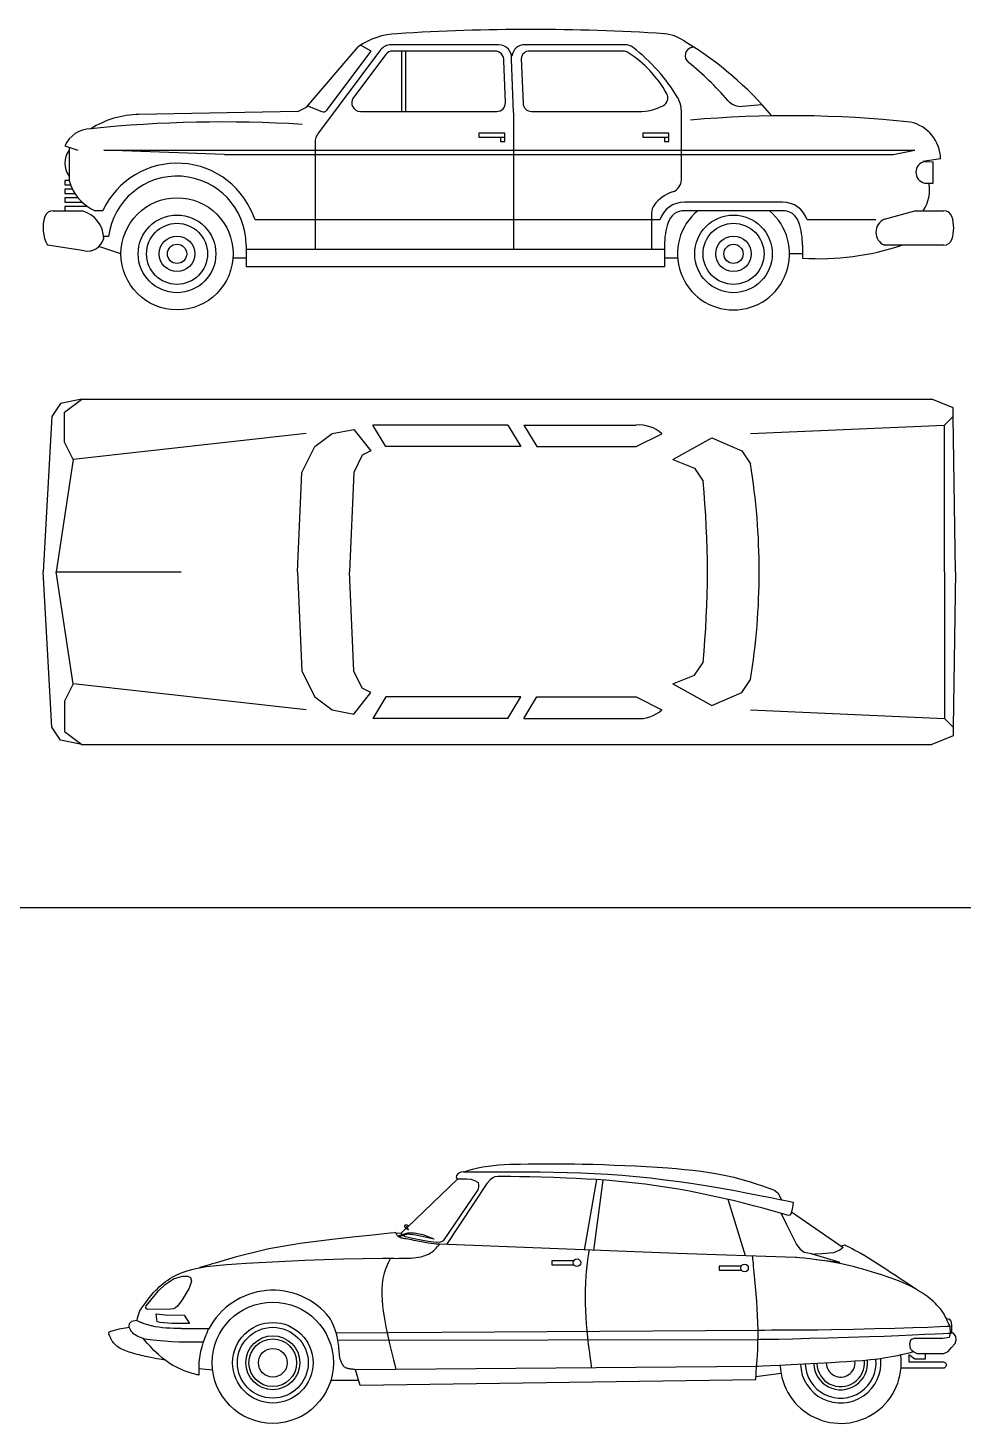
# Model space of a CAD drawing. Header units: millimetres. Extents: x 1343 to 64046, y 44602 to 77982.
# Drawn here: x 42150 to 47656, y 61485 to 69719 of the extents above; entities that cross this region are included whole.
import ezdxf

# ---------------------------------------------------------------- set-up
doc = ezdxf.new("R2010")
doc.units = ezdxf.units.MM
doc.layers.add('www.cad-blocks.net', color=7, linetype='Continuous')

# ---------------------------------------------------------------- blocks, each defined once
blk = doc.blocks.new('A$C66155B21')
for p, q in [((1550.7, 1193.8), (1855.5, 1549.4)), ((1987.3, 1530.4), (1621.8, 1043.1)), ((1670.6, 1175.5), (1932.6, 1522.5)), ((2018.1, 1503.7), (1827.6, 1249.7)), ((1932.6, 1522.5), (1869.7, 1558.9)), ((2682.5, 1560.9), (2048.3, 1560.9)), ((2661.6, 1524), (2058.7, 1524)), ((2109.5, 1524), (2109.5, 1168.4)), ((2134.9, 1524), (2134.9, 1168.4)), ((3427.1, 1560.9), (2836.1, 1560.9)), ((3415.8, 1524), (2865.6, 1524)), ((3821.3, 1546.3), (3829.2, 1547.9)), ((2722.2, 1221.3), (2712, 1466.9)), ((2769.9, 1163), (2758.1, 1475.3)), ((2815.2, 1479.5), (2826.1, 1217.1)), ((1499.9, 1168.4), (564.5, 1151.2)), ((1499.9, 1168.4), (1550.7, 1193.8)), ((1556.8, 1200.9), (1640.9, 1167.2)), ((1868.2, 1168.4), (2671.5, 1168.4)), ((2769.9, 1163), (2769.9, 355.6)), ((2876.8, 1168.4), (3506.5, 1168.4)), ((3758.4, 766.7), (3758.4, 1171.2)), ((4118.2, 1198.6), (4232.4, 1209)), ((2566.7, 1041.4), (2566.7, 1016)), ((2719.1, 1041.4), (2566.7, 1041.4)), ((2566.7, 1016), (2719.1, 1016)), ((2693.7, 1016), (2693.7, 990.6)), ((2693.7, 990.6), (2719.1, 990.6)), ((2719.1, 990.6), (2719.1, 1041.4)), ((3684.3, 1041.4), (3531.9, 1041.4)), ((3531.9, 1041.4), (3531.9, 1016)), ((3531.9, 1016), (3684.3, 1016)), ((3658.9, 1016), (3658.9, 990.6)), ((3658.9, 990.6), (3684.3, 990.6)), ((3684.3, 990.6), (3684.3, 1041.4)), ((128.3, 965.2), (204.5, 939.8)), ((153.7, 952.7), (153.7, 762)), ((356.9, 939.8), (5132.1, 939.8)), ((1068.1, 914.4), (356.9, 939.8)), ((1068.1, 914.4), (5005.1, 914.4)), ((1601.5, 982.1), (1601.5, 355.6)), ((5005.1, 914.4), (5132.1, 939.8)), ((5284.5, 889), (5180.4, 873.4)), ((5190, 873.8), (5240.2, 871)), ((5240.8, 746.8), (5240.2, 871)), ((153.7, 762), (128.3, 762)), ((128.3, 762), (128.3, 736.6)), ((5190, 746.8), (5240.8, 746.8)), ((128.3, 736.6), (161.5, 736.6)), ((128.3, 711.2), (128.3, 685.8)), ((172.2, 711.2), (128.3, 711.2)), ((128.3, 685.8), (186.3, 685.8)), ((204.5, 660.4), (128.3, 660.4)), ((128.3, 660.4), (128.3, 635)), ((59.2, 584.2), (229.9, 584.2)), ((128.3, 635), (228.1, 635)), ((128.3, 609.6), (128.3, 584.2)), ((259.6, 609.6), (128.3, 609.6)), ((351, 584.2), (306.1, 584.2)), ((4354.1, 635), (3776.5, 635)), ((4354.1, 584.2), (3776.5, 584.2)), ((4954.3, 533.4), (5132.1, 584.2)), ((5132.1, 584.2), (5302.9, 584.2)), ((3631.5, 529.5), (1247.9, 529.5)), ((3582.7, 570.7), (3582.7, 355.6)), ((4903.5, 529.5), (4499.1, 529.5)), ((385.5, 432), (356.6, 432)), ((244.1, 347.6), (26.7, 381)), ((458.5, 330.2), (328.6, 373.5)), ((1195.1, 381), (1195.1, 254)), ((3658.9, 355.6), (1195.1, 355.6)), ((3658.9, 381), (3658.9, 254)), ((4471.7, 330.2), (4395.5, 330.2)), ((4471.7, 381), (4471.7, 304.8)), ((5302.9, 381), (4954.3, 381)), ((1195.1, 304.8), (1118.9, 304.8)), ((3658.9, 254), (1195.1, 254)), ((3736.1, 304.8), (3658.9, 304.8))]:
    blk.add_line(p, q)
for centre, radius in [((788.7, 330.2), 330.2), ((788.7, 330.2), 228.6), ((788.7, 330.2), 179.6), ((4065.3, 330.2), 228.6), ((4065.3, 330.2), 179.6), ((788.7, 330.2), 104.7), ((4065.3, 330.2), 104.7), ((788.7, 330.2), 56.8), ((4065.3, 330.2), 56.8)]:
    blk.add_circle(centre, radius)
for centre, radius, start, end in [((2871.5, -10515.6), 12166.7, 86.28936, 93.71064), ((2098.9, 1200.2), 425.7, 91.99249, 124.87741), ((3636, 1384.3), 242.4, 51.81172, 84.58546), ((2740.3, -156.6), 2022.7, 39.95053, 58.87172), ((2048.3, 1484.7), 76.2, 90, 143.1301), ((2058.7, 1473.2), 50.8, 90, 143.1301), ((2661.6, 1473.2), 50.8, 352.87498, 90), ((2682.5, 1484.7), 76.2, 352.87498, 90), ((2836.1, 1484.7), 76.2, 90, 172.87498), ((2865.6, 1473.2), 50.8, 90, 172.87498), ((3415.8, 1473.2), 50.8, 57.40503, 90), ((3427.1, 1484.7), 76.2, 52.28404, 90), ((3074.7, 939.8), 683.9, 29.10366, 57.40503), ((2817, 695.8), 1073.5, 31.06934, 52.28404), ((3831.3, 1496.5), 50.8, 101.30993, 231.39268), ((2701.7, 81.9), 1759.5, 40.87468, 51.39268), ((1868.2, 1219.2), 50.8, 143.1301, 270), ((3627.9, 1247.7), 50.8, 298.65699, 29.10366), ((3606, 1171.2), 152.4, 0, 31.06934), ((1650.4, 1190.8), 25.4, 248.19859, 322.94846), ((2671.5, 1219.2), 50.8, 270, 2.38594), ((2876.8, 1219.2), 50.8, 182.38594, 270), ((3515.6, 1453.2), 285, 268.17591, 298.65699), ((4109, 1299.8), 101.6, 220.87468, 275.19443), ((578.5, 585.2), 566.2, 91.41545, 121.72752), ((1058.3, -6529.4), 7635.9, 86.49356, 95.84472), ((4398.8, -5655.1), 6798.1, 84.02307, 94.95794), ((5057.4, 884.3), 227.2, 1.18038, 77.45806), ((285.5, 894.5), 172.4, 91.59649, 155.78364), ((1703.1, 982.1), 101.6, 143.1301, 180), ((255.3, 863.6), 127, 143.1301, 216.8699), ((788.7, 381), 482.6, 17.92021, 155.09894), ((5204.3, 810.3), 65.1, 102.74311, 257.25689), ((407.7, 825.5), 261.8, 194.03624, 247.16635), ((788.7, 381), 406.4, 0, 172.78659), ((3682.2, 766.7), 76.2, 288.37698, 0), ((5006.3, 704), 213.4, 325.85657, 11.56792), ((3776.5, 482.6), 223.1, 108.37698, 143.17017), ((59.2, 533.4), 50.8, 90, 160.73668), ((184, 417.1), 173.2, 0.9615, 74.63154), ((3658.9, 570.7), 76.2, 143.17017, 180), ((3776.5, 482.6), 152.4, 90, 162.07979), ((3776.5, 482.6), 101.6, 90, 162.07979), ((4065.3, 330.2), 330.2, 129.71514, 50.28486), ((4354.1, 482.6), 152.4, 17.92021, 90), ((4354.1, 482.6), 101.6, 17.92021, 90), ((5302.9, 533.4), 50.8, 19.26332, 90), ((204.5, 482.6), 204.8, 160.73668, 209.74488), ((4090.7, 381), 431.8, 162.07979, 180), ((4039.9, 381), 431.8, 0, 17.92021), ((4986.1, 457.2), 82.6, 112.61986, 247.38014), ((5157.5, 482.6), 204.8, 340.73668, 19.26332), ((259.5, 448), 101.6, 261.25384, 344.04781), ((5302.9, 431.8), 50.8, 270, 340.73668), ((4568.8, 1837.8), 1536.1, 266.37527, 288.48754)]:
    blk.add_arc(centre, radius, start, end)
blk = doc.blocks.new('A$C185203B4')
for p, q in [((101.6, 2006.6), (50.8, 1930.4)), ((228.6, 2032), (101.6, 2006.6)), ((127, 1955.8), (228.6, 2032)), ((228.6, 2032), (5232.4, 2032)), ((5359.4, 1981.2), (5232.4, 2032)), ((5359.4, 1930.4), (5359.4, 1981.2)), ((50.8, 1930.4), (0, 1016)), ((127, 1778), (127, 1955.8)), ((5308.6, 1879.6), (5359.4, 1930.4)), ((5372.5, 1016), (5359.4, 1930.4)), ((1549.4, 1828.8), (177.8, 1676.4)), ((1600.2, 1752.6), (1701.8, 1828.8)), ((1701.8, 1828.8), (1828.8, 1854.2)), ((1828.8, 1854.2), (1930.4, 1727.2)), ((2018, 1752.6), (1941.8, 1879.6)), ((2737.2, 1879.6), (1941.8, 1879.6)), ((2737.2, 1879.6), (2813.4, 1752.6)), ((2831, 1879.4), (2907.2, 1752.4)), ((2831, 1879.4), (3491.4, 1879.4)), ((3491.4, 1752.4), (3643.8, 1828.6)), ((4165.6, 1828.8), (5308.6, 1879.6)), ((5308.6, 1016), (5308.6, 1879.6)), ((177.8, 1676.4), (127, 1778)), ((1524, 1600.2), (1600.2, 1752.6)), ((2813.4, 1752.6), (2018, 1752.6)), ((2907.2, 1752.4), (3491.4, 1752.4)), ((3708.4, 1676.4), (3937, 1803.4)), ((3937, 1803.4), (4114.8, 1727.2)), ((177.8, 1676.4), (76.2, 1016)), ((1879.6, 1701.8), (1828.8, 1600.2)), ((1930.4, 1727.2), (1879.6, 1701.8)), ((3708.4, 1676.4), (3835.4, 1625.6)), ((4114.8, 1727.2), (4165.6, 1651)), ((1498.6, 1016), (1524, 1600.2)), ((1828.8, 1600.2), (1803.4, 1016)), ((3835.4, 1625.6), (3886.2, 1549.4)), ((50.8, 101.6), (0, 1016)), ((76.2, 1016), (812.8, 1016)), ((177.8, 355.6), (76.2, 1016)), ((1498.6, 1016), (1524, 431.8)), ((1828.8, 431.8), (1803.4, 1016)), ((5308.6, 1016), (5308.6, 152.4)), ((5372.5, 1016), (5359.4, 101.6)), ((1524, 431.8), (1600.2, 279.4)), ((1879.6, 330.2), (1828.8, 431.8)), ((3835.4, 406.4), (3886.2, 482.6)), ((177.8, 355.6), (127, 254)), ((1549.4, 203.2), (177.8, 355.6)), ((1930.4, 304.8), (1879.6, 330.2)), ((3708.4, 355.6), (3835.4, 406.4)), ((3708.4, 355.6), (3937, 228.6)), ((4114.8, 304.8), (4165.6, 381)), ((127, 254), (127, 76.2)), ((1600.2, 279.4), (1701.8, 203.2)), ((1828.8, 177.8), (1930.4, 304.8)), ((2018, 279.4), (1941.8, 152.4)), ((2813.4, 279.4), (2018, 279.4)), ((2737.2, 152.4), (2813.4, 279.4)), ((2831, 152.6), (2907.2, 279.6)), ((2907.2, 279.6), (3491.4, 279.6)), ((3491.4, 279.6), (3643.8, 203.4)), ((3937, 228.6), (4114.8, 304.8)), ((1701.8, 203.2), (1828.8, 177.8)), ((4165.6, 203.2), (5308.6, 152.4)), ((101.6, 25.4), (50.8, 101.6)), ((2737.2, 152.4), (1941.8, 152.4)), ((2831, 152.6), (3491.4, 152.6)), ((5308.6, 152.4), (5359.4, 101.6)), ((5359.4, 101.6), (5359.4, 50.8)), ((228.6, 0), (101.6, 25.4)), ((127, 76.2), (228.6, 0)), ((228.6, 0), (5232.4, 0)), ((5359.4, 50.8), (5232.4, 0))]:
    blk.add_line(p, q)
for centre, radius, start, end in [((3509.3, 1679.2), 200.9, 48.00172, 95.12839), ((222.3, 1016), 3994.2, 350.85216, 9.14784), ((-1701.8, 1016), 5613.4, 354.54738, 5.45262), ((3509.3, 352.8), 200.9, 264.87161, 311.99828)]:
    blk.add_arc(centre, radius, start, end)
blk = doc.blocks.new('A$C477A5805')
at = {"linetype": 'Continuous'}
for p, q in [((2093.9, 1481.1), (2099, 1482.8)), ((2099, 1482.8), (2107.1, 1485.3)), ((2107.1, 1485.3), (2117.6, 1488.5)), ((2117.6, 1488.5), (2130.1, 1492.1)), ((2130.1, 1492.1), (2144, 1496)), ((2144, 1496), (2159, 1499.8)), ((2159, 1499.8), (2174.6, 1503.5)), ((2174.6, 1503.5), (2205.7, 1509.6)), ((2205.7, 1509.6), (2236.9, 1514.5)), ((2236.9, 1514.5), (2268.4, 1518.3)), ((2268.4, 1518.3), (2299.9, 1521.1)), ((2299.9, 1521.1), (2331.6, 1523.2)), ((2331.6, 1523.2), (2363.3, 1524.7)), ((2363.3, 1524.7), (2395.1, 1525.7)), ((2395.1, 1525.7), (2426.8, 1526.4)), ((2426.8, 1526.4), (2472.1, 1527.2)), ((2472.1, 1527.2), (2517.4, 1527.8)), ((2517.4, 1527.8), (2562.7, 1528.2)), ((2562.7, 1528.2), (2608, 1528.4)), ((2608, 1528.4), (2653.3, 1528.3)), ((2653.3, 1528.3), (2698.6, 1528)), ((2698.6, 1528), (2743.9, 1527.3)), ((2743.9, 1527.3), (2789.2, 1526.4)), ((2789.2, 1526.4), (2852.3, 1524.8)), ((2852.3, 1524.8), (2915.4, 1522.9)), ((2915.4, 1522.9), (2978.5, 1520.7)), ((2978.5, 1520.7), (3041.6, 1518.2)), ((3041.6, 1518.2), (3104.7, 1515.3)), ((3104.7, 1515.3), (3167.7, 1511.9)), ((3167.7, 1511.9), (3230.7, 1508)), ((3230.7, 1508), (3293.7, 1503.5)), ((3293.7, 1503.5), (3342.9, 1499.5)), ((3342.9, 1499.5), (3392, 1495)), ((3392, 1495), (3441, 1489.9)), ((3441, 1489.9), (3489.9, 1483.9)), ((3489.9, 1483.9), (3538.7, 1476.9)), ((1759.9, 1153.8), (2057, 1440.1)), ((2228.3, 1411.1), (1990.3, 1052.4)), ((2049.2, 1458.5), (2048.5, 1446.5)), ((2048.5, 1446.5), (2057, 1440.1)), ((2060.5, 1470.5), (2049.2, 1458.5)), ((2057, 1440.1), (2110, 1439.4)), ((2074.7, 1479), (2060.5, 1470.5)), ((2092, 1480.5), (2074.7, 1479)), ((2092, 1480.5), (2093.9, 1481.1)), ((2092, 1480.5), (2096.8, 1480.5)), ((2096.8, 1480.5), (2110.2, 1480.5)), ((2110, 1439.4), (2134.8, 1438)), ((2110.2, 1480.5), (2131, 1480.5)), ((2131, 1480.5), (2158, 1480.5)), ((2134.8, 1438), (2156.8, 1430.2)), ((2156.8, 1430.2), (2176.6, 1418.2)), ((2158, 1480.5), (2189.9, 1480.5)), ((2176.6, 1418.2), (2179.4, 1406.8)), ((2179.4, 1406.8), (2179.4, 1389.8)), ((2189.9, 1480.5), (2225.5, 1480.5)), ((2225.5, 1480.5), (2263.7, 1480.5)), ((2248.1, 1433.7), (2228.3, 1411.1)), ((2263, 1444.3), (2248.1, 1433.7)), ((2276.4, 1451.4), (2263, 1444.3)), ((2263.7, 1480.5), (2303, 1480.5)), ((2293.8, 1453), (2276.4, 1451.4)), ((2302.9, 1452.9), (2293.8, 1453)), ((2328.5, 1452.7), (2302.9, 1452.9)), ((2303, 1480.5), (2382.8, 1480.6)), ((2368.3, 1452.2), (2328.5, 1452.7)), ((2420, 1451.4), (2368.3, 1452.2)), ((2382.8, 1480.6), (2462.5, 1480.5)), ((2481.1, 1450.2), (2420, 1451.4)), ((2462.5, 1480.5), (2542.2, 1480)), ((2549.3, 1448.6), (2481.1, 1450.2)), ((2542.2, 1480), (2622, 1479)), ((2622.2, 1446.5), (2549.3, 1448.6)), ((2622, 1479), (2701.7, 1477.3)), ((2697.5, 1443.8), (2622.2, 1446.5)), ((2755.5, 1441.3), (2697.5, 1443.8)), ((2701.7, 1477.3), (2781.3, 1474.8)), ((2813.6, 1438.3), (2755.5, 1441.3)), ((2781.3, 1474.8), (2861, 1471.4)), ((2803.1, 1020.4), (2875.4, 1434.5)), ((2871.6, 1434.8), (2813.6, 1438.3)), ((2858, 1018.2), (2912.8, 1431.9)), ((2861, 1471.4), (2940.5, 1466.8)), ((2929.5, 1430.6), (2871.6, 1434.8)), ((2987.4, 1425.9), (2929.5, 1430.6)), ((2940.5, 1466.8), (3024.7, 1460.6)), ((3045.3, 1420.4), (2987.4, 1425.9)), ((3024.7, 1460.6), (3108.7, 1453)), ((3103, 1414.1), (3045.3, 1420.4)), ((3160.7, 1407.1), (3103, 1414.1)), ((3108.7, 1453), (3192.6, 1444.3)), ((3226, 1398.2), (3160.7, 1407.1)), ((3192.6, 1444.3), (3276.4, 1434.3)), ((3276.4, 1434.3), (3360.1, 1423.3)), ((3360.1, 1423.3), (3443.6, 1411.2)), ((3443.6, 1411.2), (3527, 1398.1)), ((3538.7, 1476.9), (3587.2, 1468.8)), ((3587.2, 1468.8), (3635.5, 1459.4)), ((3635.5, 1459.4), (3683.6, 1448.4)), ((3683.6, 1448.4), (3729.6, 1436.3)), ((3729.6, 1436.3), (3773.9, 1423.4)), ((3773.9, 1423.4), (3815, 1410.4)), ((3815, 1410.4), (3851.6, 1398)), ((2175.2, 1375), (1971.3, 1074.8)), ((2179.4, 1389.8), (2175.2, 1375)), ((3291.2, 1388.4), (3226, 1398.2)), ((3356.2, 1377.6), (3291.2, 1388.4)), ((3421.1, 1365.9), (3356.2, 1377.6)), ((3485.8, 1353.4), (3421.1, 1365.9)), ((3550.4, 1340), (3485.8, 1353.4)), ((3527, 1398.1), (3610.2, 1384.2)), ((3614.8, 1325.8), (3550.4, 1340)), ((3610.2, 1384.2), (3689.2, 1370.2)), ((3679, 1310.8), (3614.8, 1325.8)), ((3752.4, 985.7), (3649.9, 1317.7)), ((3689.2, 1370.2), (3765.5, 1355.9)), ((3765.5, 1355.9), (3836.8, 1342)), ((3836.8, 1342), (3900.6, 1329.2)), ((3851.6, 1398), (3882.5, 1387.1)), ((3882.5, 1387.1), (3906.1, 1378.4)), ((3900.6, 1329.2), (3954.5, 1318.1)), ((3906.1, 1378.4), (3921.3, 1372.6)), ((3921.3, 1372.6), (3926.7, 1370.4)), ((3924.8, 1371.2), (3943.3, 1354.9)), ((3943.3, 1354.9), (3959.7, 1322.3)), ((3954.5, 1318.1), (3996, 1309.4)), ((3959.7, 1322.3), (3963.1, 1316.4)), ((3740, 1295.8), (3679, 1310.8)), ((3799, 1280.6), (3740, 1295.8)), ((3854.1, 1266), (3799, 1280.6)), ((3903.3, 1252.5), (3854.1, 1266)), ((3944.8, 1240.9), (3903.3, 1252.5)), ((3976.8, 1231.8), (3944.8, 1240.9)), ((3961.2, 1236.2), (3993.4, 1169.9)), ((3996, 1309.4), (4022.7, 1303.7)), ((4020.6, 1237.4), (4013, 1225.4)), ((4029.3, 1271.1), (4020.6, 1237.4)), ((4022.4, 1244.3), (4327.6, 1036)), ((4022.7, 1303.7), (4032.1, 1301.6)), ((4032.1, 1301.6), (4029.3, 1271.1)), ((1745, 1154.9), (1746.4, 1166.2)), ((1767.2, 1137.8), (1745, 1154.9)), ((1758.5, 1166.4), (1746.4, 1166.2)), ((1767.2, 1137.8), (1756.8, 1160.7)), ((1768.4, 1162), (1758.5, 1166.4)), ((3997.4, 1225.8), (3976.8, 1231.8)), ((3993.4, 1169.9), (4052.2, 1052.3)), ((4004.6, 1223.7), (3997.4, 1225.8)), ((4013, 1225.4), (4004.6, 1223.7)), ((1270.2, 1076), (1223.6, 1070.3)), ((1316.9, 1081.5), (1270.2, 1076)), ((1387, 1089.6), (1316.9, 1081.5)), ((1454.9, 1097.3), (1387, 1089.6)), ((1518.5, 1104.3), (1454.9, 1097.3)), ((1575.4, 1110.4), (1518.5, 1104.3)), ((1623.5, 1115.5), (1575.4, 1110.4)), ((1660.6, 1119.4), (1623.5, 1115.5)), ((1684.5, 1121.9), (1660.6, 1119.4)), ((1693, 1122.8), (1684.5, 1121.9)), ((1693.1, 1122.3), (1693, 1122.8)), ((1693.5, 1121), (1693.1, 1122.3)), ((1694.2, 1119.1), (1693.5, 1121)), ((1695.1, 1116.6), (1694.2, 1119.1)), ((1724.9, 1120.1), (1694.5, 1118)), ((1696.4, 1113.7), (1695.1, 1116.6)), ((1697.9, 1110.6), (1696.4, 1113.7)), ((1699.9, 1107.5), (1697.9, 1110.6)), ((1702.2, 1104.4), (1699.9, 1107.5)), ((1706.9, 1099.7), (1702.2, 1104.4)), ((1761.7, 1120.2), (1704.9, 1101.5)), ((1712.4, 1096), (1706.9, 1099.7)), ((1761.7, 1113.1), (1710.3, 1097.3)), ((1718.4, 1093.1), (1712.4, 1096)), ((1724.8, 1091), (1718.4, 1093.1)), ((1731.6, 1089.4), (1724.8, 1091)), ((1724.9, 1120.1), (1753.9, 1148)), ((1729.8, 1109.7), (1724.9, 1120.1)), ((1738.6, 1088.1), (1731.6, 1089.4)), ((1747.6, 1097.5), (1735.5, 1105)), ((1745.6, 1087.1), (1738.6, 1088.1)), ((1752.6, 1086.1), (1745.6, 1087.1)), ((1801.4, 1086.1), (1747.6, 1097.5)), ((1764.2, 1084.2), (1752.6, 1086.1)), ((1799.7, 1120.2), (1761.7, 1120.2)), ((1811.2, 1107.6), (1761.7, 1113.1)), ((1775.6, 1082), (1764.2, 1084.2)), ((1787.1, 1079.7), (1775.6, 1082)), ((1798.5, 1077.3), (1787.1, 1079.7)), ((1810, 1074.8), (1798.5, 1077.3)), ((1853.9, 1109.7), (1799.7, 1120.2)), ((1883.5, 1070.6), (1801.4, 1086.1)), ((1821.4, 1072.4), (1810, 1074.8)), ((1918.4, 1083.8), (1811.2, 1107.6)), ((1832.9, 1070), (1821.4, 1072.4)), ((1918.4, 1083.8), (1853.9, 1109.7)), ((1930.9, 1064.2), (1883.5, 1070.6)), ((1971.3, 1074.8), (1956.4, 1067)), ((786.3, 988.4), (746.8, 977.8)), ((825.9, 998.7), (786.3, 988.4)), ((865.6, 1008.5), (825.9, 998.7)), ((905.4, 1017.7), (865.6, 1008.5)), ((945.4, 1026.5), (905.4, 1017.7)), ((991.4, 1035.6), (945.4, 1026.5)), ((1037.6, 1043.9), (991.4, 1035.6)), ((1084, 1051.3), (1037.6, 1043.9)), ((1130.4, 1058.1), (1084, 1051.3)), ((1177, 1064.4), (1130.4, 1058.1)), ((1223.6, 1070.3), (1177, 1064.4)), ((1844.3, 1067.7), (1832.9, 1070)), ((1863.9, 1064.3), (1844.3, 1067.7)), ((1882.9, 1061.5), (1863.9, 1064.3)), ((1865.1, 988.1), (1873.3, 991.3)), ((1873.3, 991.3), (1881.3, 994.9)), ((1881.3, 994.9), (1889.1, 998.8)), ((1900.7, 1059.1), (1882.9, 1061.5)), ((1889.1, 998.8), (1896.6, 1003.3)), ((1896.6, 1003.3), (1904, 1008.1)), ((1916.7, 1057.2), (1900.7, 1059.1)), ((1904, 1008.1), (1913.6, 1015.5)), ((1913.6, 1015.5), (1922.4, 1023.2)), ((1930.2, 1055.7), (1916.7, 1057.2)), ((1922.4, 1023.2), (1930.2, 1030.9)), ((1940.7, 1054.7), (1930.2, 1055.7)), ((1930.2, 1030.9), (1936.9, 1038.1)), ((1956.4, 1067), (1930.9, 1064.2)), ((1936.9, 1038.1), (1942.3, 1044.4)), ((1947.5, 1054.2), (1940.7, 1054.7)), ((1942.3, 1044.4), (1946.4, 1049.4)), ((1946.4, 1049.4), (1949, 1052.8)), ((1949.8, 1054), (1947.5, 1054.2)), ((1949, 1052.8), (1949.8, 1054)), ((3348.7, 998.9), (1949.8, 1054)), ((2827.1, 999.1), (2823.8, 975.9)), ((2829.5, 1014.1), (2827.1, 999.1)), ((2830.4, 1019.3), (2829.5, 1014.1)), ((4045.9, 976), (3348.7, 998.9)), ((4052.2, 1052.3), (4074, 1025.1)), ((4074, 1025.1), (4096.8, 1007.7)), ((4096.8, 1007.7), (4162.1, 996.8)), ((4129.5, 1002.2), (4307, 949.4)), ((4200.2, 997.9), (4162.1, 996.8)), ((4269.9, 1003.3), (4200.2, 997.9)), ((4306.9, 1018.5), (4269.9, 1003.3)), ((4327.6, 1036), (4306.9, 1018.5)), ((4334.9, 1049.4), (4317.4, 1042.9)), ((4337.1, 1048.3), (4334.9, 1049.4)), ((4343.3, 1045.3), (4337.1, 1048.3)), ((4352.9, 1040.5), (4343.3, 1045.3)), ((4365.3, 1034.2), (4352.9, 1040.5)), ((4379.9, 1026.7), (4365.3, 1034.2)), ((4396.2, 1018.1), (4379.9, 1026.7)), ((4413.5, 1008.8), (4396.2, 1018.1)), ((4431.2, 998.9), (4413.5, 1008.8)), ((4453.5, 986), (4431.2, 998.9)), ((469.1, 899.3), (491.6, 905.8)), ((491.6, 905.8), (514.3, 911.5)), ((514.3, 911.5), (537.2, 916.4)), ((537.2, 916.4), (557, 920)), ((539.2, 917), (537.2, 916.4)), ((545, 918.8), (539.2, 917)), ((554.1, 921.5), (545, 918.8)), ((565.8, 925), (554.1, 921.5)), ((557, 920), (577, 923.2)), ((579.7, 929.2), (565.8, 925)), ((577, 923.2), (597, 925.9)), ((595.2, 933.8), (579.7, 929.2)), ((611.8, 938.8), (595.2, 933.8)), ((597, 925.9), (617.1, 928.1)), ((628.9, 943.9), (611.8, 938.8)), ((617.1, 928.1), (637.2, 930.1)), ((668.1, 955.5), (628.9, 943.9)), ((637.2, 930.1), (657.3, 931.8)), ((657.3, 931.8), (677.5, 933.3)), ((707.5, 966.8), (668.1, 955.5)), ((677.5, 933.3), (697.7, 934.7)), ((697.7, 934.7), (812.3, 942.1)), ((746.8, 977.8), (707.5, 966.8)), ((812.3, 942.1), (926.9, 948.9)), ((926.9, 948.9), (1041.5, 955)), ((1041.5, 955), (1156.1, 960.3)), ((1156.1, 960.3), (1270.8, 964.7)), ((1270.8, 964.7), (1385.5, 968.1)), ((1385.5, 968.1), (1500.2, 970.3)), ((1500.2, 970.3), (1615, 971.4)), ((1615, 971.4), (1628.8, 971.4)), ((1628.8, 971.4), (1642.5, 971.4)), ((1635.6, 917), (1629.6, 901.1)), ((1641.7, 931.8), (1635.6, 917)), ((1647.6, 944.9), (1641.7, 931.8)), ((1642.5, 971.4), (1656.3, 971.4)), ((1652.8, 955.8), (1647.6, 944.9)), ((1657, 964.2), (1652.8, 955.8)), ((1656.3, 971.4), (1670.1, 971.4)), ((1659.8, 969.5), (1657, 964.2)), ((1660.9, 971.4), (1659.8, 969.5)), ((1670.1, 971.4), (1683.8, 971.4)), ((1683.8, 971.4), (1697.6, 971.3)), ((1697.6, 971.3), (1711.3, 971.4)), ((1711.3, 971.4), (1725.1, 971.4)), ((1725.1, 971.4), (1739.5, 971.5)), ((1739.5, 971.5), (1754, 971.7)), ((1754, 971.7), (1768.4, 972.1)), ((1768.4, 972.1), (1782.8, 972.8)), ((1782.8, 972.8), (1797.2, 973.9)), ((1797.2, 973.9), (1811.5, 975.5)), ((1811.5, 975.5), (1825.7, 977.7)), ((1825.7, 977.7), (1839.8, 980.6)), ((1839.8, 980.6), (1848.3, 982.8)), ((1848.3, 982.8), (1856.8, 985.2)), ((1856.8, 985.2), (1865.1, 988.1)), ((2739.9, 956.5), (2610.6, 956.5)), ((2610.6, 956.5), (2610.6, 933.3)), ((2610.6, 933.3), (2741, 933.3)), ((2815.8, 910.2), (2812.1, 870.3)), ((2819.9, 945.8), (2815.8, 910.2)), ((2823.8, 975.9), (2819.9, 945.8)), ((3726.5, 925.2), (3597.2, 925.2)), ((3597.2, 925.2), (3597.2, 902)), ((3793.8, 982.2), (3793.6, 984.3)), ((3794.4, 976.1), (3793.8, 982.2)), ((3795.3, 966.7), (3794.4, 976.1)), ((3796.5, 954.5), (3795.3, 966.7)), ((3797.9, 940), (3796.5, 954.5)), ((3799.5, 923.9), (3797.9, 940)), ((3801.1, 906.7), (3799.5, 923.9)), ((3802.8, 888.9), (3801.1, 906.7)), ((4052.1, 975.6), (4045.9, 976)), ((4069.4, 974.3), (4052.1, 975.6)), ((4096.3, 971.9), (4069.4, 974.3)), ((4131.1, 968.4), (4096.3, 971.9)), ((4172.2, 963.5), (4131.1, 968.4)), ((4168.5, 963.9), (4307, 949.4)), ((4217.9, 957.1), (4172.2, 963.5)), ((4266.5, 949.1), (4217.9, 957.1)), ((4316.5, 939.3), (4266.5, 949.1)), ((4342, 933.6), (4316.5, 939.3)), ((4367.4, 927.4), (4342, 933.6)), ((4392.8, 920.9), (4367.4, 927.4)), ((4418, 914), (4392.8, 920.9)), ((4443.1, 906.8), (4418, 914)), ((4468.2, 899.4), (4443.1, 906.8)), ((4475.5, 972.7), (4453.5, 986)), ((4497.4, 959.1), (4475.5, 972.7)), ((4519.2, 945.3), (4497.4, 959.1)), ((4540.8, 931.2), (4519.2, 945.3)), ((4562.4, 917.1), (4540.8, 931.2)), ((4583.9, 903), (4562.4, 917.1)), ((311.8, 814.4), (324, 824.6)), ((324, 824.6), (336.5, 834.3)), ((335.3, 818), (383.3, 850.5)), ((336.5, 834.3), (349.5, 843.5)), ((349.5, 843.5), (362.9, 852.2)), ((362.9, 852.2), (383.1, 863.8)), ((383.1, 863.8), (403.9, 874.2)), ((383.3, 850.5), (437.4, 866.1)), ((403.9, 874.2), (425.2, 883.6)), ((425.2, 883.6), (447, 891.9)), ((437.4, 866.1), (468.7, 867.3)), ((447, 891.9), (469.1, 899.3)), ((468.7, 867.3), (484.3, 858.9)), ((489.1, 837.2), (475.9, 795.2)), ((484.3, 858.9), (489.1, 837.2)), ((1616.6, 852.9), (1611.8, 821.2)), ((1624.2, 884.3), (1616.6, 852.9)), ((1629.6, 901.1), (1624.2, 884.3)), ((2809.2, 827.6), (2807.5, 783.4)), ((2812.1, 870.3), (2809.2, 827.6)), ((3597.2, 902), (3727.6, 902)), ((3806.8, 846.5), (3802.8, 888.9)), ((3810.7, 804.1), (3806.8, 846.5)), ((4493.3, 891.9), (4468.2, 899.4)), ((4518.3, 884.3), (4493.3, 891.9)), ((4541.1, 877.3), (4518.3, 884.3)), ((4563.8, 870.1), (4541.1, 877.3)), ((4586.4, 862.7), (4563.8, 870.1)), ((4605.5, 888.9), (4583.9, 903)), ((4608.9, 855), (4586.4, 862.7)), ((4634.4, 870), (4605.5, 888.9)), ((4631.2, 847), (4608.9, 855)), ((4653.4, 838.5), (4631.2, 847)), ((4662.4, 851.7), (4634.4, 870)), ((4675.4, 829.6), (4653.4, 838.5)), ((4688.5, 834.5), (4662.4, 851.7)), ((4697.2, 820.1), (4675.4, 829.6)), ((4712, 819.2), (4688.5, 834.5)), ((223.5, 691.8), (294.4, 779.6)), ((234.3, 730.8), (249.8, 750.2)), ((249.8, 750.2), (266.6, 769.6)), ((266.6, 769.6), (277.4, 781.3)), ((277.4, 781.3), (288.5, 792.7)), ((288.5, 792.7), (300, 803.8)), ((294.4, 779.6), (335.3, 818)), ((300, 803.8), (311.8, 814.4)), ((475.9, 795.2), (435, 726.7)), ((1611.8, 821.2), (1609.6, 789.1)), ((1609.6, 789.1), (1609.6, 756.9)), ((1609.6, 756.9), (1611.4, 724.5)), ((2807.5, 783.4), (2807.2, 743.7)), ((2807.2, 743.7), (2807.8, 704.1)), ((3814.5, 761.7), (3810.7, 804.1)), ((3817.9, 719.3), (3814.5, 761.7)), ((4716.1, 811.1), (4697.2, 820.1)), ((4731.8, 806.2), (4712, 819.2)), ((4734.8, 801.6), (4716.1, 811.1)), ((4747, 796.2), (4731.8, 806.2)), ((4753.1, 791.6), (4734.8, 801.6)), ((4756.9, 789.7), (4747, 796.2)), ((4771.1, 781), (4753.1, 791.6)), ((4760.3, 787.4), (4756.9, 789.7)), ((4788.7, 769.8), (4771.1, 781)), ((4806, 758.1), (4788.7, 769.8)), ((4822.9, 745.8), (4806, 758.1)), ((4839.4, 732.9), (4822.9, 745.8)), ((184, 659.5), (169.4, 619.7)), ((184, 659.5), (185.7, 662.2)), ((185.7, 662.2), (190.4, 669.5)), ((190.4, 669.5), (198, 680.8)), ((198, 680.8), (208.1, 695.3)), ((208.1, 695.3), (220.2, 712.2)), ((219.9, 681), (223.5, 691.8)), ((224.7, 673.8), (219.9, 681)), ((220.2, 712.2), (234.3, 730.8)), ((231.9, 670.2), (224.7, 673.8)), ((365.1, 672.6), (231.9, 670.2)), ((382.8, 675.1), (365.1, 672.6)), ((395.4, 679.8), (382.8, 675.1)), ((406.2, 689.4), (395.4, 679.8)), ((435, 726.7), (406.2, 689.4)), ((1611.4, 724.5), (1614.7, 692.1)), ((1614.7, 692.1), (1619.1, 659.7)), ((1619.1, 659.7), (1624.2, 627.4)), ((2807.8, 704.1), (2809.2, 664.5)), ((2809.2, 664.5), (2811.4, 624.9)), ((3820.8, 676.9), (3817.9, 719.3)), ((3823.2, 634.4), (3820.8, 676.9)), ((4849.7, 724.3), (4839.4, 732.9)), ((4859.8, 715.4), (4849.7, 724.3)), ((4869.6, 706.2), (4859.8, 715.4)), ((4879.1, 696.7), (4869.6, 706.2)), ((4888.2, 686.8), (4879.1, 696.7)), ((4896.9, 676.5), (4888.2, 686.8)), ((4905.1, 665.9), (4896.9, 676.5)), ((4912.8, 654.9), (4905.1, 665.9)), ((122.6, 586.1), (121.4, 570.5)), ((137, 600.5), (122.6, 586.1)), ((167, 605.3), (137, 600.5)), ((169.4, 619.7), (167, 605.3)), ((167, 605.3), (188.6, 595.3)), ((189.1, 595.1), (188.6, 595.3)), ((190.5, 594.5), (189.1, 595.1)), ((192.8, 593.5), (190.5, 594.5)), ((195.7, 592.3), (192.8, 593.5)), ((199.2, 590.9), (195.7, 592.3)), ((203, 589.4), (199.2, 590.9)), ((207.2, 587.8), (203, 589.4)), ((211.5, 586.1), (207.2, 587.8)), ((232.5, 579.2), (211.5, 586.1)), ((253.8, 573.4), (232.5, 579.2)), ((288.4, 598.1), (282.4, 643.8)), ((282.4, 643.8), (334.1, 639)), ((302.8, 594.5), (288.4, 598.1)), ((373.7, 588.5), (302.8, 594.5)), ((334.1, 639), (447, 637.8)), ((478.3, 587.3), (373.7, 588.5)), ((447, 637.8), (478.3, 587.3)), ((1305.1, 618.3), (1304, 620.1)), ((1308, 612.9), (1305.1, 618.3)), ((1312.4, 604.6), (1308, 612.9)), ((1317.9, 593.7), (1312.4, 604.6)), ((1323.9, 580.7), (1317.9, 593.7)), ((1330.2, 565.9), (1323.9, 580.7)), ((1624.2, 627.4), (1634.6, 569.1)), ((2811.4, 624.9), (2814.2, 585.3)), ((2814.2, 585.3), (2817.6, 545.8)), ((3824.9, 592), (3823.2, 634.4)), ((3825.8, 549.4), (3824.9, 592)), ((4920.9, 642), (4912.8, 654.9)), ((4928.1, 629), (4920.9, 642)), ((4934.4, 616.7), (4928.1, 629)), ((4939.7, 605.4), (4934.4, 616.7)), ((4954.4, 611.9), (4934.6, 616.2)), ((4943.9, 595.8), (4939.7, 605.4)), ((4946.9, 588.2), (4943.9, 595.8)), ((4948.8, 583.3), (4946.9, 588.2)), ((4949.5, 581.6), (4948.8, 583.3)), ((4949.5, 581.6), (4954.4, 571.8)), ((4961.8, 601.5), (4954.4, 611.9)), ((4966.2, 580.7), (4961.8, 601.5)), ((4966.2, 531), (4966.2, 580.7)), ((12, 540.4), (0, 534.4)), ((0, 534.4), (3.6, 522.4)), ((3.7, 522.3), (3.6, 522.4)), ((3.8, 522), (3.7, 522.3)), ((4.1, 521.5), (3.8, 522)), ((4.4, 520.9), (4.1, 521.5)), ((4.7, 520.2), (4.4, 520.9)), ((5.1, 519.4), (4.7, 520.2)), ((5.6, 518.5), (5.1, 519.4)), ((6, 517.6), (5.6, 518.5)), ((8, 513.4), (6, 517.6)), ((10, 509.1), (8, 513.4)), ((12, 504.8), (10, 509.1)), ((63.7, 554.9), (12, 540.4)), ((14, 500.5), (12, 504.8)), ((16, 496.3), (14, 500.5)), ((18.1, 492.1), (16, 496.3)), ((123.7, 563.7), (63.7, 554.9)), ((121.5, 569.9), (121.4, 570.5)), ((122.1, 568.3), (121.5, 569.9)), ((122.9, 565.8), (122.1, 568.3)), ((124.1, 562.6), (122.9, 565.8)), ((125.6, 558.9), (124.1, 562.6)), ((127.5, 554.9), (125.6, 558.9)), ((129.7, 550.7), (127.5, 554.9)), ((132.2, 546.4), (129.7, 550.7)), ((135.8, 541.3), (132.2, 546.4)), ((139.7, 536.6), (135.8, 541.3)), ((144, 532.1), (139.7, 536.6)), ((148.7, 527.9), (144, 532.1)), ((153.5, 524), (148.7, 527.9)), ((158.7, 520.4), (153.5, 524)), ((164, 517.1), (158.7, 520.4)), ((169.4, 514), (164, 517.1)), ((176.2, 510.6), (169.4, 514)), ((182.8, 507.6), (176.2, 510.6)), ((189.1, 505), (182.8, 507.6)), ((194.9, 502.9), (189.1, 505)), ((199.8, 501.2), (194.9, 502.9)), ((203.6, 500), (199.8, 501.2)), ((206.1, 499.2), (203.6, 500)), ((206.9, 499), (206.1, 499.2)), ((206.9, 499), (209.7, 498.6)), ((209.7, 495.4), (206.9, 499)), ((209.7, 498.6), (217.5, 497.5)), ((217.7, 485.5), (209.7, 495.4)), ((217.5, 497.5), (229.7, 495.9)), ((229.7, 495.9), (245.6, 494)), ((275.4, 568.9), (253.8, 573.4)), ((297.3, 565.3), (275.4, 568.9)), ((319.3, 562.7), (297.3, 565.3)), ((341.4, 560.7), (319.3, 562.7)), ((363.6, 559.4), (341.4, 560.7)), ((385.8, 558.6), (363.6, 559.4)), ((391.6, 558.5), (385.8, 558.6)), ((397.3, 558.4), (391.6, 558.5)), ((403, 558.3), (397.3, 558.4)), ((408.7, 558.2), (403, 558.3)), ((414.4, 558.1), (408.7, 558.2)), ((420.1, 558.1), (414.4, 558.1)), ((425.7, 558.1), (420.1, 558.1)), ((431.3, 558.1), (425.7, 558.1)), ((431.3, 558.1), (592.1, 558.1)), ((559.2, 474.2), (566.9, 496.6)), ((566.9, 496.6), (574.4, 516.5)), ((574.4, 516.5), (581.1, 533.2)), ((581.1, 533.2), (586.6, 546)), ((586.6, 546), (590.2, 554.2)), ((590.2, 554.2), (591.6, 557.1)), ((1336.3, 549.9), (1330.2, 565.9)), ((1341.8, 533.1), (1336.3, 549.9)), ((1341.8, 533.1), (3825.8, 549.4)), ((1344.9, 521.9), (1341.8, 533.1)), ((1347.7, 510.5), (1344.9, 521.9)), ((1350, 499.1), (1347.7, 510.5)), ((1352.1, 487.6), (1350, 499.1)), ((1351.7, 490.3), (3825.4, 494.5)), ((1634.6, 569.1), (1646, 512.9)), ((1646, 512.9), (1657.5, 460.5)), ((2817.6, 545.8), (2821.5, 506.3)), ((2821.5, 506.3), (2825.9, 466.9)), ((3824.8, 470.2), (3825.7, 509.2)), ((3825.4, 494.5), (3840.1, 494.7)), ((3825.7, 509.2), (3825.8, 549.4)), ((3825.8, 549.4), (3835.5, 549.4)), ((3835.5, 549.4), (3862.9, 549.5)), ((3840.1, 494.7), (3881.6, 495.4)), ((3862.9, 549.5), (3905.5, 549.6)), ((3881.6, 495.4), (3946.1, 496.6)), ((3905.5, 549.6), (3960.8, 549.8)), ((3946.1, 496.6), (4029.7, 498.3)), ((3960.8, 549.8), (4026.2, 550.1)), ((4026.2, 550.1), (4099.1, 550.7)), ((4029.7, 498.3), (4128.7, 500.6)), ((4099.1, 550.7), (4177.2, 551.4)), ((4128.7, 500.6), (4239.1, 503.4)), ((4177.2, 551.4), (4257.8, 552.5)), ((4239.1, 503.4), (4357.2, 506.8)), ((4257.8, 552.5), (4387.7, 554.8)), ((4357.2, 506.8), (4479.1, 510.9)), ((4387.7, 554.8), (4513.6, 557.7)), ((4479.1, 510.9), (4568, 514.2)), ((4513.6, 557.7), (4631.3, 560.9)), ((4568, 514.2), (4654.2, 517.8)), ((4631.3, 560.9), (4736.7, 564.1)), ((4654.2, 517.8), (4734.7, 521.2)), ((4723.3, 490.5), (4732.1, 496.7)), ((4732.1, 496.7), (4743.4, 499)), ((4734.7, 521.2), (4806.9, 524.5)), ((4736.7, 564.1), (4825.8, 567.1)), ((4912.8, 499), (4743.4, 499)), ((4806.9, 524.5), (4867.9, 527.4)), ((4825.8, 567.1), (4894.5, 569.5)), ((4867.9, 527.4), (4914.9, 529.6)), ((4894.5, 569.5), (4938.7, 571.2)), ((4951.4, 505), (4912.8, 499)), ((4914.9, 529.6), (4945.1, 531.2)), ((4938.7, 571.2), (4954.4, 571.8)), ((4945.1, 531.2), (4955.8, 531.7)), ((4955.8, 531.7), (4951.4, 505)), ((4954.4, 571.8), (4955.8, 531.7)), ((4976.6, 530.2), (4955.8, 531.7)), ((4990, 510.9), (4976.6, 530.2)), ((4991.5, 491.6), (4990, 510.9)), ((20.4, 488), (18.1, 492.1)), ((22.8, 484), (20.4, 488)), ((26.1, 479.1), (22.8, 484)), ((29.6, 474.4), (26.1, 479.1)), ((33.4, 469.9), (29.6, 474.4)), ((37.4, 465.5), (33.4, 469.9)), ((41.6, 461.4), (37.4, 465.5)), ((46, 457.5), (41.6, 461.4)), ((50.5, 453.8), (46, 457.5)), ((55.3, 450.3), (50.5, 453.8)), ((64.1, 444.6), (55.3, 450.3)), ((73.2, 439.4), (64.1, 444.6)), ((82.6, 434.7), (73.2, 439.4)), ((92.2, 430.5), (82.6, 434.7)), ((102, 426.6), (92.2, 430.5)), ((112, 423.1), (102, 426.6)), ((122.1, 419.8), (112, 423.1)), ((132.2, 416.7), (122.1, 419.8)), ((144.4, 413.1), (132.2, 416.7)), ((156.6, 409.6), (144.4, 413.1)), ((230.4, 470.4), (217.7, 485.5)), ((247.5, 451.5), (230.4, 470.4)), ((245.6, 494), (264.3, 491.7)), ((268.3, 429.9), (247.5, 451.5)), ((264.3, 491.7), (285.2, 489.5)), ((292.5, 406.9), (268.3, 429.9)), ((285.2, 489.5), (307.6, 487.2)), ((307.6, 487.2), (330.8, 485.2)), ((330.8, 485.2), (373.5, 482.4)), ((373.5, 482.4), (414.8, 480.7)), ((414.8, 480.7), (453.6, 479.8)), ((453.6, 479.8), (488.3, 479.6)), ((488.3, 479.6), (517.7, 479.7)), ((517.7, 479.7), (540.3, 480.1)), ((540.3, 480.1), (554.9, 480.5)), ((540.3, 399.2), (542.7, 411.9)), ((542.7, 411.9), (545.4, 424.6)), ((545.4, 424.6), (551.9, 450)), ((551.9, 450), (559.2, 474.2)), ((554.9, 480.5), (560.1, 480.6)), ((560.1, 480.6), (561.3, 480.5)), ((1353.9, 476.1), (1352.1, 487.6)), ((1355.4, 464.5), (1353.9, 476.1)), ((1356.6, 452.9), (1355.4, 464.5)), ((1357.6, 441.3), (1356.6, 452.9)), ((1358.5, 430.8), (1357.6, 441.3)), ((1359.3, 420.2), (1358.5, 430.8)), ((1360.3, 409.7), (1359.3, 420.2)), ((1657.5, 460.5), (1668.4, 413.6)), ((1668.4, 413.6), (1678.1, 374.2)), ((2825.9, 466.9), (2829, 440.6)), ((2829, 440.6), (2832.1, 415.2)), ((2832.1, 415.2), (2835.2, 391.5)), ((3821.6, 401.2), (3823.3, 433.8)), ((3823.3, 433.8), (3824.8, 470.2)), ((4721.2, 415.4), (4706, 411.6)), ((4723.3, 490.5), (4716.7, 467.8)), ((4716.7, 467.8), (4721.2, 441.1)), ((4721.2, 441.1), (4730.1, 430.7)), ((4732.9, 418.3), (4721.2, 415.4)), ((4730.1, 430.7), (4743.1, 421)), ((4740.4, 420.3), (4732.9, 418.3)), ((4743.1, 421), (4740.4, 420.3)), ((4743.1, 421), (4759.8, 411.4)), ((4920.2, 411.4), (4944, 423.3)), ((4944, 423.3), (4964.8, 447)), ((4964.8, 447), (4985.5, 470.8)), ((4985.5, 470.8), (4991.5, 491.6)), ((168.9, 406.3), (156.6, 409.6)), ((181.2, 403), (168.9, 406.3)), ((193.5, 399.9), (181.2, 403)), ((205.9, 396.9), (193.5, 399.9)), ((218.3, 394.1), (205.9, 396.9)), ((230.7, 391.4), (218.3, 394.1)), ((250, 387.5), (230.7, 391.4)), ((268.7, 383.8), (250, 387.5)), ((286.2, 380.6), (268.7, 383.8)), ((301.9, 377.7), (286.2, 380.6)), ((319.6, 383.6), (292.5, 406.9)), ((315.1, 375.4), (301.9, 377.7)), ((325.4, 373.6), (315.1, 375.4)), ((349.1, 361.4), (319.6, 383.6)), ((332, 372.5), (325.4, 373.6)), ((334.3, 372.1), (332, 372.5)), ((364.6, 351.1), (349.1, 361.4)), ((380.4, 341.5), (364.6, 351.1)), ((396.6, 332.5), (380.4, 341.5)), ((413.1, 324.1), (396.6, 332.5)), ((533.8, 321.8), (534, 334.8)), ((534, 334.8), (534.6, 347.7)), ((534.6, 347.7), (535.5, 360.6)), ((535.5, 360.6), (536.7, 373.5)), ((536.7, 373.5), (538.3, 386.4)), ((538.3, 386.4), (540.3, 399.2)), ((1361.6, 399.3), (1360.3, 409.7)), ((1363.2, 389), (1361.6, 399.3)), ((1365.4, 378.8), (1363.2, 389)), ((1368.3, 368.8), (1365.4, 378.8)), ((1371.9, 359), (1368.3, 368.8)), ((1374.2, 353.8), (1371.9, 359)), ((1376.9, 348.8), (1374.2, 353.8)), ((1379.9, 344.1), (1376.9, 348.8)), ((1383.3, 339.6), (1379.9, 344.1)), ((1387, 335.5), (1383.3, 339.6)), ((1391, 331.8), (1387, 335.5)), ((1395.5, 328.5), (1391, 331.8)), ((3816.6, 333.9), (1454.5, 315.5)), ((1678.1, 374.2), (1686, 343.8)), ((1686, 343.8), (1691.2, 324.3)), ((2835.2, 391.5), (2838.1, 370.2)), ((2838.1, 370.2), (2840.5, 352.2)), ((2840.5, 352.2), (2842.5, 338.4)), ((2842.5, 338.4), (2843.8, 329.5)), ((2843.8, 329.5), (2844.2, 326.3)), ((3812, 255.9), (3816.6, 333.9)), ((3816.6, 333.9), (3817, 338.7)), ((3826.5, 334.4), (3816.6, 333.9)), ((3817, 338.7), (3818.2, 352.4)), ((3818.2, 352.4), (3819.8, 373.6)), ((3819.8, 373.6), (3821.6, 401.2)), ((3854.4, 335.8), (3826.5, 334.4)), ((3897.9, 338), (3854.4, 335.8)), ((3954.2, 340.9), (3897.9, 338)), ((4020.8, 344.3), (3954.2, 340.9)), ((4095.2, 348.2), (4020.8, 344.3)), ((4174.8, 352.4), (4095.2, 348.2)), ((4256.9, 356.8), (4174.8, 352.4)), ((4303, 359.4), (4256.9, 356.8)), ((4349.1, 362.1), (4303, 359.4)), ((4395.1, 365.2), (4349.1, 362.1)), ((4441.1, 369), (4395.1, 365.2)), ((4487, 373.5), (4441.1, 369)), ((4532.8, 378.9), (4487, 373.5)), ((4578.4, 385.6), (4532.8, 378.9)), ((4623.8, 393.5), (4578.4, 385.6)), ((4646.2, 398), (4623.8, 393.5)), ((4667.8, 402.7), (4646.2, 398)), ((4688, 407.3), (4667.8, 402.7)), ((4706, 411.6), (4688, 407.3)), ((4749.4, 378.7), (4713.7, 404)), ((4713.7, 404), (4713.7, 362.4)), ((4713.7, 362.4), (4915.7, 362.4)), ((4808.8, 378.7), (4749.4, 378.7)), ((4759.8, 411.4), (4920.2, 411.4)), ((4808.8, 411.4), (4808.8, 378.7)), ((4915.7, 362.4), (4929.1, 356.4)), ((4932.1, 334.2), (4921.7, 325.2)), ((4929.1, 356.4), (4935, 344.6)), ((4935, 344.6), (4932.1, 334.2)), ((430, 316.4), (413.1, 324.1)), ((447.1, 309.4), (430, 316.4)), ((464.5, 303), (447.1, 309.4)), ((482.1, 297.2), (464.5, 303)), ((489.3, 295), (482.1, 297.2)), ((496.4, 293), (489.3, 295)), ((503.4, 291.1), (496.4, 293)), ((510.3, 289.4), (503.4, 291.1)), ((517, 287.7), (510.3, 289.4)), ((523.4, 286.2), (517, 287.7)), ((529.5, 284.9), (523.4, 286.2)), ((535.2, 283.6), (529.5, 284.9)), ((614.1, 313.6), (533.8, 321.8)), ((533.9, 314.7), (533.8, 321.8)), ((534, 307.8), (533.9, 314.7)), ((534.2, 301.3), (534, 307.8)), ((534.5, 295.6), (534.2, 301.3)), ((534.7, 290.7), (534.5, 295.6)), ((535, 286.9), (534.7, 290.7)), ((535.1, 284.5), (535, 286.9)), ((535.2, 283.6), (535.1, 284.5)), ((1473.7, 251.6), (1309.2, 251.6)), ((1400.4, 325.8), (1395.5, 328.5)), ((1403.9, 324.3), (1400.4, 325.8)), ((1407.5, 323.1), (1403.9, 324.3)), ((1411.3, 322.2), (1407.5, 323.1)), ((1415, 321.5), (1411.3, 322.2)), ((1418.9, 320.9), (1415, 321.5)), ((1422.7, 320.4), (1418.9, 320.9)), ((1426.6, 319.9), (1422.7, 320.4)), ((1430.4, 319.5), (1426.6, 319.9)), ((1434.9, 318.8), (1430.4, 319.5)), ((1439.3, 318.2), (1434.9, 318.8)), ((1443.4, 317.5), (1439.3, 318.2)), ((1447, 316.9), (1443.4, 317.5)), ((1450.1, 316.4), (1447, 316.9)), ((1452.4, 315.9), (1450.1, 316.4)), ((1453.9, 315.6), (1452.4, 315.9)), ((1454.5, 315.5), (1453.9, 315.6)), ((1482, 223.8), (1454.5, 315.5)), ((3812, 255.9), (1482, 223.8)), ((1691.2, 324.3), (1693, 317.4)), ((3960.9, 293), (3813.1, 274.2)), ((4921.7, 325.2), (4667.3, 325.2))]:
    blk.add_line(p, q, dxfattribs=at)
for centre, radius in [((2759.4, 945.8), 22.3), ((3746, 914.5), 22.3), ((968.3, 356.8), 356.8), ((968.3, 356.8), 237), ((968.3, 356.8), 208.5), ((968.3, 356.8), 159), ((968.3, 356.8), 140.4), ((968.3, 356.8), 84.6)]:
    blk.add_circle(centre, radius, dxfattribs=at)
for centre, radius, start, end in [((968.3, 356.8), 426.7, 38.10957, 152.11202), ((4311.9, 356.8), 356.8, 182.54901, 7.31149), ((4311.9, 356.8), 237, 182.33672, 5.85044), ((4311.9, 356.8), 208.5, 182.24582, 5.62284), ((4311.9, 356.8), 159, 182.00413, 5.38469), ((4311.9, 356.8), 140.4, 181.86729, 5.36624), ((4311.9, 356.8), 84.6, 181.07901, 5.77122)]:
    blk.add_arc(centre, radius, start, end, dxfattribs=at)
blk = doc.blocks.new('FORMAT')
at = {"layer": 'www.cad-blocks.net', "color": 155, "true_color": 0x546d8e}
blk.add_line((64045.9, 64541), (3580.5, 64541), dxfattribs=at)

msp = doc.modelspace()

# ---------------------------------------------------------------- block references
for name, p in [('A$C66155B21', (42239.3, 68059.4)), ('A$C185203B4', (42239.3, 65502.5)), ('A$C477A5805', (42623.6, 61506.2))]:
    msp.add_blockref(name, p)
at = {"layer": 'www.cad-blocks.net'}
msp.add_blockref('FORMAT', (0, 0), dxfattribs=at)

doc.saveas('drawing.dxf')
